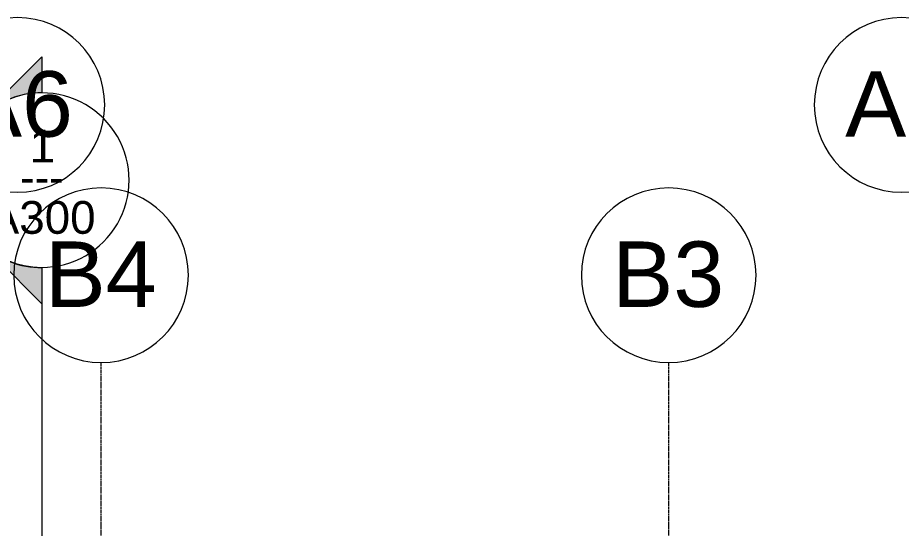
# Model space of a CAD drawing. Header units: inches. Extents: x 1352 to 4245, y -195 to 444.
# Drawn here: x 2542.3 to 2785.1, y 254.4 to 394.8 of the extents above; entities that cross this region are included whole.
import ezdxf

# ---------------------------------------------------------------- set-up
doc = ezdxf.new("R2010")
doc.units = ezdxf.units.IN
doc.header["$MEASUREMENT"] = 0
doc.linetypes.add('Grid Line 1_2_', pattern=[0.8749999999999999, 0.4999999999999999, -0.125, 0.125, -0.125])
for name, color, linetype, lineweight in [('G-ANNO-SYMB-1', 111, 'Continuous', 9), ('S-GRID-1', 1, 'Grid Line 1_2_', 9), ('S-GRID-IDEN', 1, 'Continuous', 9)]:
    doc.layers.add(name, color=color, linetype=linetype, lineweight=lineweight)
doc.styles.add('Arial', font='arial.ttf', dxfattribs={"height": 17.99999999999998})
doc.styles.add('Arial_1', font='arial.ttf', dxfattribs={"height": 8.999999999999991})
doc.styles.add('Century Gothic_1', font='ufonts.com_century-gothic.ttf', dxfattribs={"height": 8.999999999999991})

# ---------------------------------------------------------------- blocks, each defined once
blk = doc.blocks.new('Grid - Grid Head - Circle-50561-BUILDING SECTION - EAST_WEST - LOOKING SOUTH')
at = {"layer": 'S-GRID-IDEN'}
for radius, start, end in [(24, 0, 179.9999999999999), (23.99999999999998, 179.9999999999999, 359.9999999999994)]:
    blk.add_arc((2877.203253864448, 324.0000000000421), radius, start, end, dxfattribs=at)
blk = doc.blocks.new('Section - Section Head - Filled-22785-BUILDING SECTION - EAST_WEST - LOOKING SOUTH')
at = {"layer": 'G-ANNO-SYMB-1'}
h = blk.add_hatch(color=256, dxfattribs=at)
edge = h.paths.add_edge_path(flags=0)
edge.add_arc((2548.891729866072, 350.115309798302), 24.03123559096343, 89.99999999999989, 132.0783950246237, ccw=False)
edge.add_line((2548.891729866072, 374.1465453892656), (2548.891729866072, 384.0564352952561))
edge.add_line((2548.891729866072, 384.0564352952561), (2532.787274509435, 367.9519799386192))
h = blk.add_hatch(color=256, dxfattribs=at)
edge = h.paths.add_edge_path(flags=0)
edge.add_line((2531.921167117595, 367.0858725467789), (2514.950604369118, 350.115309798302))
edge.add_line((2514.950604369118, 350.115309798302), (2524.891729866072, 350.1153097983019))
edge.add_arc((2548.891729866072, 350.1153097983016), 23.99999999999987, 134.9999999999997, 179.9999999999997, ccw=False)
h = blk.add_hatch(color=256, dxfattribs=at)
edge = h.paths.add_edge_path(flags=0)
edge.add_arc((2548.891729866072, 350.1153097983018), 23.99999999999986, 180, 224.9999999999998, ccw=False)
edge.add_line((2524.891729866072, 350.115309798302), (2514.950604369118, 350.115309798302))
edge.add_line((2514.950604369118, 350.115309798302), (2531.921167117595, 333.1447470498248))
h = blk.add_hatch(color=256, dxfattribs=at)
edge = h.paths.add_edge_path(flags=0)
edge.add_line((2532.787274509435, 332.2786396579845), (2548.891729866072, 316.1741843013475))
edge.add_line((2548.891729866072, 316.1741843013475), (2548.891729866072, 326.084074207338))
edge.add_arc((2548.891729866072, 350.1153097983017), 24.03123559096389, 227.9216049753765, 270, ccw=False)
for p, q in [((2532.787274509435, 367.9519799386192), (2548.891729866072, 384.0564352952561)), ((2548.891729866072, 384.0564352952561), (2548.891729866072, 374.1465453892656)), ((2514.950604369118, 350.115309798302), (2531.921167117595, 367.0858725467789)), ((2524.891729866072, 350.1153097983019), (2514.950604369118, 350.115309798302)), ((2531.921167117595, 333.1447470498248), (2514.950604369118, 350.115309798302)), ((2514.950604369118, 350.115309798302), (2524.891729866072, 350.115309798302)), ((2548.891729866072, 316.1741843013475), (2532.787274509435, 332.2786396579845)), ((2548.891729866072, 326.084074207338), (2548.891729866072, 316.1741843013475))]:
    blk.add_line(p, q, dxfattribs=at)
for centre, radius, start, end in [((2548.891729866072, 350.1465453892656), 23.99999999999994, 89.99999999999987, 269.9999999999995), ((2548.891729866072, 350.115309798302), 24.03123559096343, 89.99999999999953, 132.0783950246233), ((2548.891729866072, 350.1465453892656), 23.99999999999997, 269.9999999999996, 89.99999999999993), ((2548.891729866072, 350.1153097983016), 23.99999999999987, 134.9999999999994, 179.9999999999993), ((2548.891729866072, 350.1153097983018), 23.99999999999986, 179.9999999999997, 224.9999999999995), ((2548.891729866072, 350.1153097983017), 24.03123559096389, 227.9216049753762, 269.9999999999996)]:
    blk.add_arc(centre, radius, start, end, dxfattribs=at)

msp = doc.modelspace()

# ---------------------------------------------------------------- linework, layer by layer
at = {"layer": 'G-ANNO-SYMB-1'}
msp.add_line((2548.891729866074, 326.1153097983021), (2548.891729866074, -185.8135566217211), dxfattribs=at)
at = {"layer": 'S-GRID-1'}
for p, q in [((2565.20325386445, -92.00000000002558), (2565.20325386445, 300.0000000000423)), ((2721.20325386445, -92.00000000002554), (2721.20325386445, 300.0000000000423))]:
    msp.add_line(p, q, dxfattribs=at)

# ---------------------------------------------------------------- block references
at = {"layer": 'G-ANNO-SYMB-1'}
msp.add_blockref('Section - Section Head - Filled-22785-BUILDING SECTION - EAST_WEST - LOOKING SOUTH', (0, 0), dxfattribs=at)
at = {"layer": 'S-GRID-IDEN'}
for p in [(-335.0000000000034, 46.81628358040498), (-92.0000000000037, 46.81628358040498), (-312.0000000000011, 0), (-156.0000000000014, 0)]:
    msp.add_blockref('Grid - Grid Head - Circle-50561-BUILDING SECTION - EAST_WEST - LOOKING SOUTH', p, dxfattribs=at)

# ---------------------------------------------------------------- texts
at = {"layer": 'G-ANNO-SYMB-1', "char_height": 8.999999999999991, "attachment_point": 1}
for s, insert, width, style in [('1', (2545.570753390316, 364.0239462584697), 8.483999999999991, 'Arial_1'), ('---', (2542.9194423036, 355.5172533450839), 15.45299999999999, 'Century Gothic_1'), ('A300', (2534.326658902127, 344.3877020691369), 35.75399999999996, 'Arial_1')]:
    msp.add_mtext(s, dxfattribs=dict(at, insert=insert, width=width, style=style))
at = {"layer": 'S-GRID-IDEN', "char_height": 17.99999999999998, "width": 37.26899999999995, "attachment_point": 1, "style": 'Arial'}
for s, insert in [('A6', (2526.702577221286, 380.1042230611057)), ('A5', (2769.702577221285, 380.1042230611057)), ('B4', (2549.702577221288, 333.2879394807006)), ('B3', (2705.702577221287, 333.2879394807006))]:
    msp.add_mtext(s, dxfattribs=dict(at, insert=insert))

doc.saveas('drawing.dxf')
